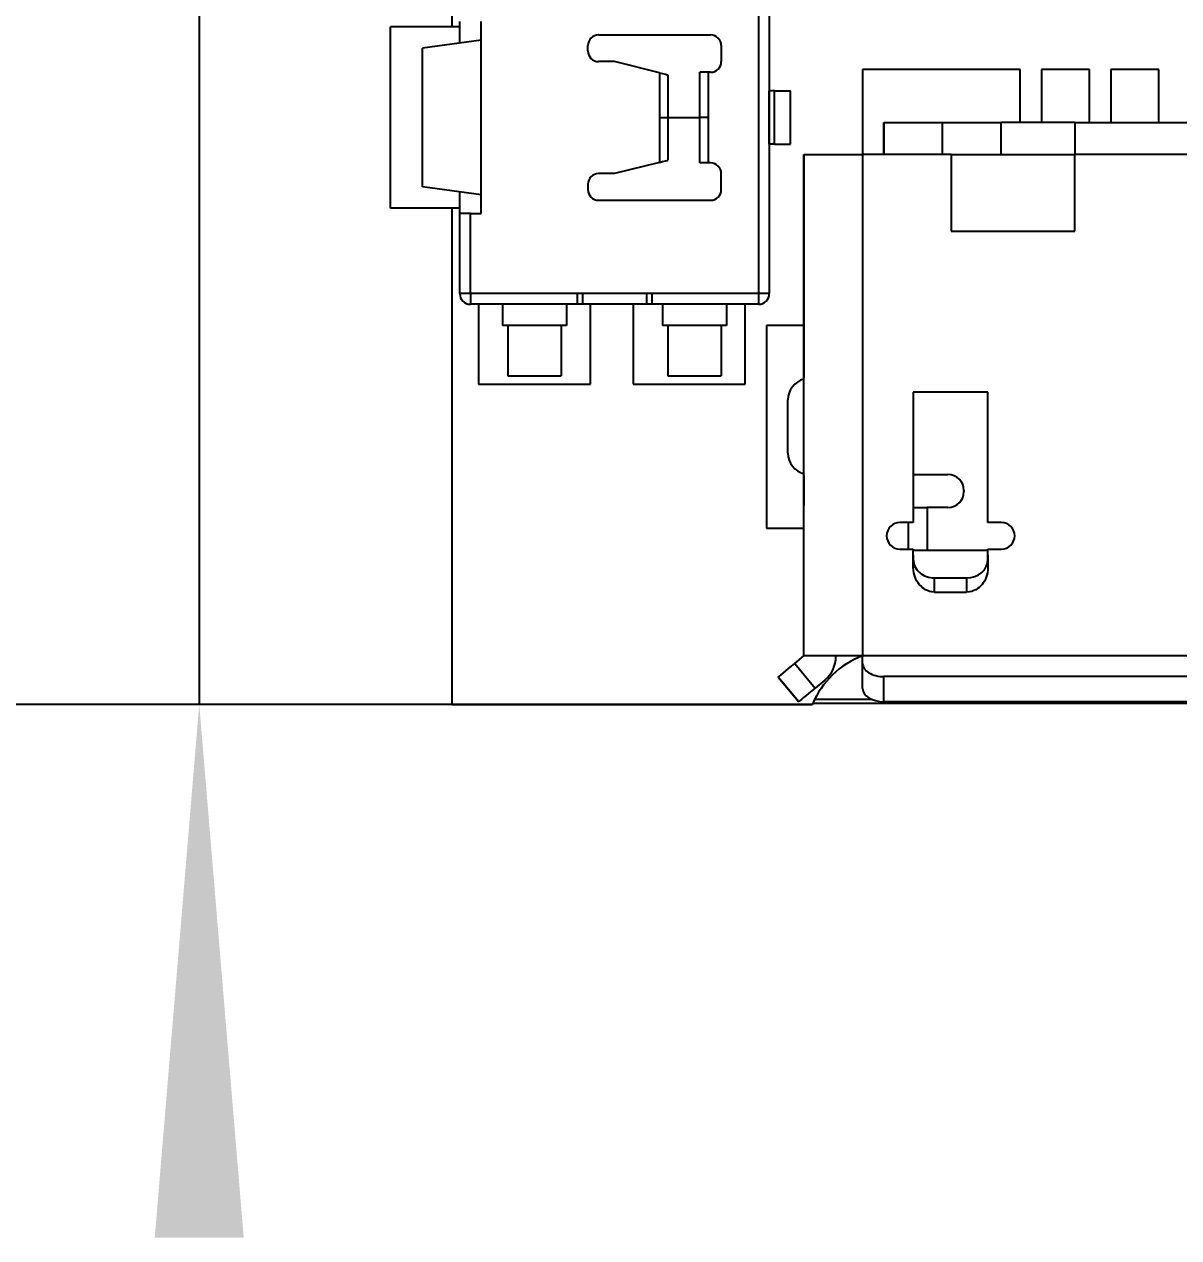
# Model space of a CAD drawing. Extents: x 97.2 to 170.2, y 87.9 to 131.3.
# Drawn here: x 108.06 to 118.88, y 90.44 to 101.81 of the extents above; entities that cross this region are included whole.
import ezdxf
from ezdxf.enums import TextEntityAlignment as Align

# ---------------------------------------------------------------- set-up
doc = ezdxf.new("R2010")
doc.units = 0
doc.layers.get('0').update_dxf_attribs({"linetype": 'CONTINUOUS'})
for name, color, linetype in [('Dimension002', 7, 'CONTINUOUS'), ('Dimension003', 7, 'CONTINUOUS'), ('ProjItem010', 7, 'CONTINUOUS')]:
    doc.layers.add(name, color=color, linetype=linetype)
doc.styles.get("Standard").update_dxf_attribs({"font": 'arial.ttf'})
doc.dimstyles.get("Standard").update_dxf_attribs({"dimscale": 0, "dimtxt": 2.5, "dimasz": 2.5, "dimexe": 1.25, "dimexo": 0.625, "dimtad": 1, "dimtxsty": 'STANDARD', "dimcen": 2.5, "dimazin": 3, "dimtfac": 1, "dimtmove": 0, "dimatfit": 3})

# ---------------------------------------------------------------- blocks, each defined once
blk = doc.blocks.new('*Dimension002')
at = {"color": 0}
for points in [[(109.283, 125.435), (110.117, 125.435), (109.7, 120.435)], [(109.283, 90.435), (110.117, 90.435), (109.7, 95.435)]]:
    blk.add_solid(points, dxfattribs=at)
at = {"layer": 'Dimension002'}
for p, q in [((112.067, 120.435), (109.7, 120.435)), ((109.7, 120.435), (109.7, 95.435)), ((112.067, 95.435), (109.7, 95.435))]:
    blk.add_line(p, q, dxfattribs=at)
blk.add_text('25.00', height=3.5, dxfattribs=at).set_placement((109.7, 107.935), align=Align.CENTER)
blk = doc.blocks.new('*Dimension003')
at = {"color": 0}
for points in [[(102.788, 123.935), (103.621, 123.935), (103.205, 118.935)], [(102.788, 90.435), (103.621, 90.435), (103.205, 95.435)]]:
    blk.add_solid(points, dxfattribs=at)
at = {"layer": 'Dimension003'}
for p, q in [((116.467, 118.935), (103.205, 118.935)), ((103.205, 95.435), (103.205, 118.935)), ((115.447, 95.435), (103.205, 95.435))]:
    blk.add_line(p, q, dxfattribs=at)
blk.add_text('23.50', height=3.5, dxfattribs=at).set_placement((103.205, 106.968), align=Align.CENTER)

msp = doc.modelspace()

# ---------------------------------------------------------------- linework, layer by layer
at = {"layer": 'ProjItem010'}
for p, q in [((112.067, 107.085), (112.067, 101.785)), ((114.942, 102.585), (114.942, 99.285)), ((114.942, 102.585), (114.942, 99.285)), ((115.042, 102.585), (115.042, 99.285)), ((115.042, 102.585), (115.042, 99.285)), ((112.142, 101.785), (112.142, 101.835)), ((112.142, 101.785), (112.142, 101.835)), ((112.342, 101.66), (112.342, 101.835)), ((112.342, 101.66), (112.342, 101.835)), ((112.142, 101.785), (111.492, 101.785)), ((111.492, 100.085), (111.492, 101.785)), ((112.142, 101.785), (111.492, 101.785)), ((111.492, 100.085), (111.492, 101.785)), ((112.142, 101.633), (112.142, 101.785)), ((112.142, 101.633), (112.142, 101.785)), ((113.442, 101.71), (114.392, 101.71)), ((113.442, 101.71), (114.392, 101.71)), ((114.392, 101.71), (114.492, 101.71)), ((114.392, 101.71), (114.492, 101.71)), ((112.342, 101.66), (111.792, 101.585)), ((112.342, 101.66), (111.792, 101.585)), ((111.792, 100.285), (111.792, 101.585)), ((111.792, 100.285), (111.792, 101.585)), ((112.342, 100.21), (112.342, 101.66)), ((112.342, 100.21), (112.342, 101.66)), ((113.342, 101.56), (113.342, 101.61)), ((113.342, 101.56), (113.342, 101.61)), ((114.592, 101.61), (114.592, 101.46)), ((114.592, 101.61), (114.592, 101.46)), ((113.592, 101.46), (113.442, 101.46)), ((113.592, 101.46), (113.442, 101.46)), ((114.012, 101.355), (113.592, 101.46)), ((114.012, 101.355), (113.592, 101.46)), ((114.012, 101.355), (114.012, 100.935)), ((114.012, 101.355), (114.012, 100.935)), ((114.392, 100.935), (114.392, 101.36)), ((114.392, 100.935), (114.392, 101.36)), ((114.492, 101.36), (114.472, 101.36)), ((114.492, 101.36), (114.472, 101.36)), ((114.472, 100.935), (114.472, 101.36)), ((114.472, 100.935), (114.472, 101.36)), ((117.392, 101.385), (115.917, 101.385)), ((115.917, 101.385), (115.917, 100.59)), ((117.392, 101.385), (115.917, 101.385)), ((115.917, 101.385), (115.917, 100.59)), ((117.392, 100.89), (117.392, 101.385)), ((117.392, 100.89), (117.392, 101.385)), ((117.592, 101.385), (117.592, 100.89)), ((118.042, 101.385), (117.592, 101.385)), ((117.592, 101.385), (117.592, 100.89)), ((118.042, 101.385), (117.592, 101.385)), ((118.042, 100.89), (118.042, 101.385)), ((118.042, 100.89), (118.042, 101.385)), ((118.242, 101.385), (118.242, 100.89)), ((118.692, 101.385), (118.242, 101.385)), ((118.242, 101.385), (118.242, 100.89)), ((118.692, 101.385), (118.242, 101.385)), ((118.692, 100.89), (118.692, 101.385)), ((118.692, 100.89), (118.692, 101.385)), ((114.092, 101.335), (114.092, 100.935)), ((114.092, 101.335), (114.092, 100.935)), ((115.042, 100.685), (115.042, 101.185)), ((115.092, 101.185), (115.042, 101.185)), ((115.042, 100.685), (115.042, 101.185)), ((115.092, 101.185), (115.042, 101.185)), ((115.092, 100.685), (115.092, 101.185)), ((115.092, 100.685), (115.092, 101.185)), ((115.242, 100.685), (115.242, 101.185)), ((115.242, 100.685), (115.242, 101.185)), ((114.012, 100.935), (114.012, 100.515)), ((114.012, 100.935), (114.012, 100.515)), ((114.092, 100.935), (114.092, 100.535)), ((114.092, 100.935), (114.092, 100.535)), ((114.092, 100.935), (114.392, 100.935)), ((114.092, 100.935), (114.392, 100.935)), ((114.392, 100.51), (114.392, 100.935)), ((114.392, 100.51), (114.392, 100.935)), ((114.472, 100.51), (114.472, 100.935)), ((114.472, 100.51), (114.472, 100.935)), ((116.117, 100.59), (116.117, 100.89)), ((116.117, 100.59), (116.117, 100.89)), ((116.667, 100.89), (117.214, 100.89)), ((116.667, 100.89), (117.214, 100.89)), ((116.667, 100.59), (116.667, 100.89)), ((116.667, 100.59), (116.667, 100.89)), ((117.214, 100.59), (117.214, 100.89)), ((117.907, 100.89), (117.214, 100.89)), ((117.214, 100.59), (117.214, 100.89)), ((117.907, 100.89), (117.214, 100.89)), ((117.907, 100.89), (120.327, 100.89)), ((117.907, 100.89), (120.327, 100.89)), ((115.092, 100.685), (115.042, 100.685)), ((115.092, 100.685), (115.042, 100.685)), ((115.367, 95.89), (115.367, 100.59)), ((115.367, 100.59), (115.367, 98.7816)), ((115.367, 95.89), (115.367, 100.59)), ((115.367, 100.59), (115.367, 98.7816)), ((116.747, 100.59), (115.917, 100.59)), ((116.747, 100.59), (115.917, 100.59)), ((115.917, 100.59), (115.917, 95.89)), ((115.917, 100.59), (115.917, 95.89)), ((116.747, 100.59), (117.907, 100.59)), ((116.747, 100.59), (116.747, 99.87)), ((116.747, 100.59), (117.907, 100.59)), ((116.747, 100.59), (116.747, 99.87)), ((117.907, 99.87), (117.907, 100.59)), ((117.907, 99.87), (117.907, 100.59)), ((120.327, 100.59), (117.907, 100.59)), ((120.327, 100.59), (117.907, 100.59)), ((114.012, 100.515), (113.592, 100.41)), ((114.012, 100.515), (113.592, 100.41)), ((114.492, 100.51), (114.472, 100.51)), ((114.492, 100.51), (114.472, 100.51)), ((113.592, 100.41), (113.442, 100.41)), ((113.592, 100.41), (113.442, 100.41)), ((114.592, 100.26), (114.592, 100.41)), ((114.592, 100.26), (114.592, 100.41)), ((112.342, 100.21), (111.792, 100.285)), ((112.342, 100.21), (111.792, 100.285)), ((112.142, 100.085), (112.142, 100.237)), ((112.142, 100.085), (112.142, 100.237)), ((113.342, 100.31), (113.342, 100.26)), ((113.342, 100.31), (113.342, 100.26)), ((112.342, 100.035), (112.342, 100.21)), ((112.342, 100.035), (112.342, 100.21)), ((113.442, 100.16), (114.392, 100.16)), ((113.442, 100.16), (114.392, 100.16)), ((114.392, 100.16), (114.492, 100.16)), ((114.392, 100.16), (114.492, 100.16)), ((112.142, 100.085), (111.492, 100.085)), ((112.142, 100.085), (111.492, 100.085)), ((112.067, 100.085), (112.067, 95.435)), ((112.142, 100.035), (112.142, 100.085)), ((112.142, 100.035), (112.142, 100.085)), ((112.142, 99.285), (112.142, 100.035)), ((112.142, 99.285), (112.142, 100.035)), ((112.242, 100.035), (112.342, 100.035)), ((112.242, 100.035), (112.342, 100.035)), ((112.242, 99.285), (112.242, 100.035)), ((112.242, 99.285), (112.242, 100.035)), ((116.747, 99.87), (117.907, 99.87)), ((116.747, 99.87), (117.907, 99.87)), ((113.242, 99.285), (112.242, 99.285)), ((113.242, 99.285), (112.242, 99.285)), ((113.292, 99.285), (113.242, 99.285)), ((113.292, 99.285), (113.242, 99.285)), ((113.892, 99.285), (113.292, 99.285)), ((113.892, 99.285), (113.292, 99.285)), ((113.942, 99.285), (113.892, 99.285)), ((113.942, 99.285), (113.892, 99.285)), ((114.942, 99.285), (113.942, 99.285)), ((114.942, 99.285), (113.942, 99.285)), ((113.242, 99.185), (112.242, 99.185)), ((113.242, 99.185), (112.242, 99.185)), ((112.317, 99.185), (112.317, 98.435)), ((112.317, 99.185), (112.317, 98.435)), ((112.542, 99.185), (112.542, 98.985)), ((112.542, 99.185), (112.542, 98.985)), ((113.142, 99.185), (113.142, 98.985)), ((113.142, 99.185), (113.142, 98.985)), ((113.292, 99.185), (113.242, 99.185)), ((113.292, 99.185), (113.242, 99.185)), ((113.892, 99.185), (113.292, 99.185)), ((113.892, 99.185), (113.292, 99.185)), ((113.367, 98.435), (113.367, 99.185)), ((113.367, 98.435), (113.367, 99.185)), ((113.767, 99.185), (113.767, 98.435)), ((113.767, 99.185), (113.767, 98.435)), ((113.942, 99.185), (113.892, 99.185)), ((113.942, 99.185), (113.892, 99.185)), ((114.942, 99.185), (113.942, 99.185)), ((114.942, 99.185), (113.942, 99.185)), ((114.042, 99.185), (114.042, 98.985)), ((114.042, 99.185), (114.042, 98.985)), ((114.642, 99.185), (114.642, 98.985)), ((114.642, 99.185), (114.642, 98.985)), ((114.817, 98.435), (114.817, 99.185)), ((114.817, 98.435), (114.817, 99.185)), ((112.592, 98.985), (112.542, 98.985)), ((112.592, 98.985), (112.542, 98.985)), ((112.592, 98.985), (112.592, 98.5136)), ((112.592, 98.985), (112.592, 98.5136)), ((113.092, 98.985), (112.592, 98.985)), ((113.092, 98.985), (112.592, 98.985)), ((113.142, 98.985), (113.092, 98.985)), ((113.092, 98.985), (113.092, 98.5136)), ((113.142, 98.985), (113.092, 98.985)), ((113.092, 98.985), (113.092, 98.5136)), ((114.092, 98.985), (114.042, 98.985)), ((114.092, 98.985), (114.042, 98.985)), ((114.092, 98.985), (114.092, 98.5136)), ((114.092, 98.985), (114.092, 98.5136)), ((114.592, 98.985), (114.092, 98.985)), ((114.592, 98.985), (114.092, 98.985)), ((114.642, 98.985), (114.592, 98.985)), ((114.592, 98.985), (114.592, 98.5136)), ((114.642, 98.985), (114.592, 98.985)), ((114.592, 98.985), (114.592, 98.5136)), ((115.367, 98.985), (115.017, 98.985)), ((115.017, 98.985), (115.017, 97.085)), ((115.367, 98.985), (115.017, 98.985)), ((115.017, 98.985), (115.017, 97.085)), ((112.592, 98.5136), (113.092, 98.5136)), ((112.592, 98.5136), (113.092, 98.5136)), ((114.092, 98.5136), (114.592, 98.5136)), ((114.092, 98.5136), (114.592, 98.5136)), ((112.317, 98.435), (113.367, 98.435)), ((112.317, 98.435), (113.367, 98.435)), ((113.767, 98.435), (114.817, 98.435)), ((113.767, 98.435), (114.817, 98.435)), ((115.217, 97.79), (115.217, 98.29)), ((115.217, 97.79), (115.217, 98.29)), ((117.092, 98.36), (116.392, 98.36)), ((116.392, 98.36), (116.392, 97.14)), ((117.092, 98.36), (116.392, 98.36)), ((116.392, 98.36), (116.392, 97.14)), ((117.092, 97.14), (117.092, 98.36)), ((117.092, 97.14), (117.092, 98.36)), ((116.392, 97.59), (116.717, 97.59)), ((116.392, 97.59), (116.717, 97.59)), ((116.867, 97.44), (116.867, 97.43)), ((116.867, 97.44), (116.867, 97.43)), ((115.367, 95.89), (115.367, 97.2984)), ((115.367, 95.89), (115.367, 97.2984)), ((116.717, 97.28), (116.521, 97.28)), ((116.717, 97.28), (116.521, 97.28)), ((116.521, 97.28), (116.521, 96.88)), ((116.521, 97.28), (116.521, 96.88)), ((115.017, 97.085), (115.367, 97.085)), ((115.017, 97.085), (115.367, 97.085)), ((116.392, 97.14), (116.267, 97.14)), ((116.392, 97.14), (116.267, 97.14)), ((116.344, 97.14), (116.344, 96.89)), ((116.344, 97.14), (116.344, 96.89)), ((117.217, 97.14), (117.092, 97.14)), ((117.217, 97.14), (117.092, 97.14)), ((116.267, 96.89), (116.392, 96.89)), ((116.267, 96.89), (116.392, 96.89)), ((116.392, 96.89), (116.392, 96.88)), ((116.392, 96.89), (116.392, 96.88)), ((116.392, 96.88), (117.092, 96.88)), ((116.392, 96.7934), (116.392, 96.88)), ((116.392, 96.88), (117.092, 96.88)), ((116.392, 96.7934), (116.392, 96.88)), ((116.392, 96.8338), (116.392, 96.7183)), ((116.392, 96.8338), (116.392, 96.7183)), ((117.092, 96.88), (117.092, 96.89)), ((117.092, 96.89), (117.217, 96.89)), ((117.092, 96.88), (117.092, 96.89)), ((117.092, 96.89), (117.217, 96.89)), ((117.092, 96.7934), (117.092, 96.88)), ((117.092, 96.7934), (117.092, 96.88)), ((117.092, 96.8338), (117.092, 96.7183)), ((117.092, 96.8338), (117.092, 96.7183)), ((116.392, 96.7183), (116.392, 96.7934)), ((116.392, 96.7183), (116.392, 96.7934)), ((117.092, 96.7934), (117.092, 96.7183)), ((117.092, 96.7934), (117.092, 96.7183)), ((116.592, 96.6202), (116.892, 96.6202)), ((116.592, 96.6202), (116.892, 96.6202)), ((116.592, 96.4874), (116.592, 96.6202)), ((116.592, 96.4874), (116.592, 96.6202)), ((116.892, 96.6202), (116.892, 96.4874)), ((116.892, 96.6202), (116.892, 96.4874)), ((116.592, 96.4874), (116.892, 96.4874)), ((116.592, 96.4874), (116.892, 96.4874)), ((115.281, 95.8186), (115.367, 95.89)), ((115.281, 95.8186), (115.367, 95.89)), ((115.281, 95.8186), (115.473, 95.5877)), ((115.281, 95.8186), (115.473, 95.5877)), ((115.667, 95.89), (115.667, 95.8853)), ((115.667, 95.89), (115.667, 95.8853)), ((115.917, 95.8192), (115.917, 95.89)), ((122.317, 95.89), (115.917, 95.89)), ((115.917, 95.8192), (115.917, 95.89)), ((122.317, 95.89), (115.917, 95.89)), ((115.917, 95.5848), (115.917, 95.8192)), ((115.917, 95.5848), (115.917, 95.8192)), ((115.127, 95.6909), (115.319, 95.46)), ((115.319, 95.46), (115.127, 95.6909)), ((115.127, 95.6909), (115.319, 95.46)), ((115.319, 95.46), (115.127, 95.6909)), ((122.117, 95.6945), (116.117, 95.6945)), ((122.117, 95.6945), (116.117, 95.6945)), ((116.117, 95.46), (116.117, 95.6945)), ((116.117, 95.46), (116.117, 95.6945)), ((115.562, 95.6621), (115.473, 95.5877)), ((115.562, 95.6621), (115.473, 95.5877)), ((115.451, 95.445), (122.813, 95.445)), ((115.451, 95.445), (122.813, 95.445)), ((116.008, 95.4804), (115.468, 95.4804)), ((116.008, 95.4804), (115.468, 95.4804)), ((122.117, 95.46), (116.117, 95.46)), ((122.117, 95.46), (116.117, 95.46)), ((112.067, 95.435), (115.447, 95.435))]:
    msp.add_line(p, q, dxfattribs=at)
for centre, radius, start, end in [((113.442, 101.61), 0.1, 90, 180), ((113.442, 101.61), 0.1, 90, 180), ((114.492, 101.61), 0.1, 0, 90), ((114.492, 101.61), 0.1, 0, 90), ((113.442, 101.56), 0.1, 180, -90), ((113.442, 101.56), 0.1, 180, -90), ((114.492, 101.46), 0.1, -90, 0), ((114.492, 101.46), 0.1, -90, 0), ((114.492, 100.41), 0.1, 0, 90), ((114.492, 100.41), 0.1, 0, 90), ((113.442, 100.31), 0.1, 90, 180), ((113.442, 100.31), 0.1, 90, 180), ((113.442, 100.26), 0.1, 180, -90), ((113.442, 100.26), 0.1, 180, -90), ((114.492, 100.26), 0.1, -90, 0), ((114.492, 100.26), 0.1, -90, 0), ((112.242, 99.285), 0.1, 180, -90), ((112.242, 99.285), 0.1, 180, -90), ((114.942, 99.285), 0.1, -90, 0), ((114.942, 99.285), 0.1, -90, 0), ((115.417, 98.29), 0.2, 104.478, 180), ((115.417, 98.29), 0.2, 104.478, 180), ((115.417, 97.79), 0.2, 180, -104.478), ((115.417, 97.79), 0.2, 180, -104.478), ((116.717, 97.44), 0.15, 0, 90), ((116.717, 97.44), 0.15, 0, 90), ((116.717, 97.43), 0.15, -90, 0), ((116.717, 97.43), 0.15, -90, 0), ((116.267, 97.015), 0.125, 90, -90), ((116.267, 97.015), 0.125, 90, -90), ((117.217, 97.015), 0.125, -90, 90), ((117.217, 97.015), 0.125, -90, 90), ((116.205, 95.1221), 0.8201, 110.561, 157.569), ((115.377, 95.8853), 0.29, -50.3192, 0), ((115.377, 95.8853), 0.29, -50.3192, 0)]:
    msp.add_arc(centre, radius, start, end, dxfattribs=at)
for centre, major_axis, ratio, start_param, end_param in [((116.592, 96.7934), (0.2, 0), 0.866025, 3.14159, 4.71239), ((116.592, 96.7934), (0.2, 0), 0.866025, 3.14159, 4.71239), ((116.892, 96.7934), (0.2, 0), 0.866025, 4.71239, 0), ((116.892, 96.7934), (0.2, 0), 0.866025, 4.71239, 0), ((116.117, 95.8192), (0.2, 0), 0.623744, 3.14159, 4.71239), ((116.117, 95.8192), (0.2, 0), 0.623744, 3.14159, 4.71239), ((116.117, 95.5848), (-0.2, 0), 0.623744, 0, -4.71239), ((116.117, 95.5848), (-0.2, 0), 0.623744, 0, -4.71239), ((116.817, 95.5848), (-0.2, 0), 0.623744, 1.57079, 1.5708), ((116.817, 95.5848), (-0.2, 0), 0.623744, 1.57079, 1.5708)]:
    msp.add_ellipse(centre, major_axis=major_axis, ratio=ratio, start_param=start_param, end_param=end_param, dxfattribs=at)
for points, degree in [([(114.012, 101.355), (114.055, 101.344), (114.093, 101.335), (114.092, 101.335)], 3), ([(114.012, 101.355), (114.055, 101.344), (114.093, 101.335), (114.092, 101.335)], 3), ([(114.472, 101.36), (114.429, 101.36), (114.391, 101.36), (114.392, 101.36)], 3), ([(114.472, 101.36), (114.429, 101.36), (114.391, 101.36), (114.392, 101.36)], 3), ([(115.092, 101.185), (115.172, 101.185), (115.244, 101.185), (115.242, 101.185)], 3), ([(115.092, 101.185), (115.172, 101.185), (115.244, 101.185), (115.242, 101.185)], 3), ([(114.012, 100.935), (114.055, 100.935), (114.093, 100.935), (114.092, 100.935)], 3), ([(114.012, 100.935), (114.055, 100.935), (114.093, 100.935), (114.092, 100.935)], 3), ([(114.472, 100.935), (114.429, 100.935), (114.391, 100.935), (114.392, 100.935)], 3), ([(114.472, 100.935), (114.429, 100.935), (114.391, 100.935), (114.392, 100.935)], 3), ([(115.092, 100.685), (115.172, 100.685), (115.244, 100.685), (115.242, 100.685)], 3), ([(115.092, 100.685), (115.172, 100.685), (115.244, 100.685), (115.242, 100.685)], 3), ([(114.012, 100.515), (114.055, 100.526), (114.093, 100.535), (114.092, 100.535)], 3), ([(114.012, 100.515), (114.055, 100.526), (114.093, 100.535), (114.092, 100.535)], 3), ([(114.472, 100.51), (114.429, 100.51), (114.391, 100.51), (114.392, 100.51)], 3), ([(114.472, 100.51), (114.429, 100.51), (114.391, 100.51), (114.392, 100.51)], 3), ([(112.242, 100.035), (112.189, 100.035), (112.141, 100.035), (112.142, 100.035)], 3), ([(112.242, 100.035), (112.189, 100.035), (112.141, 100.035), (112.142, 100.035)], 3), ([(112.242, 99.285), (112.189, 99.285), (112.141, 99.285), (112.142, 99.285)], 3), ([(112.242, 99.285), (112.189, 99.285), (112.141, 99.285), (112.142, 99.285)], 3), ([(112.242, 99.285), (112.242, 99.2316), (112.242, 99.1839), (112.242, 99.185)], 3), ([(112.242, 99.285), (112.242, 99.2316), (112.242, 99.1839), (112.242, 99.185)], 3), ([(113.242, 99.285), (113.242, 99.2316), (113.242, 99.1839), (113.242, 99.185)], 3), ([(113.242, 99.285), (113.242, 99.2316), (113.242, 99.1839), (113.242, 99.185)], 3), ([(113.292, 99.285), (113.292, 99.2316), (113.292, 99.1839), (113.292, 99.185)], 3), ([(113.292, 99.285), (113.292, 99.2316), (113.292, 99.1839), (113.292, 99.185)], 3), ([(113.892, 99.285), (113.892, 99.2316), (113.892, 99.1839), (113.892, 99.185)], 3), ([(113.892, 99.285), (113.892, 99.2316), (113.892, 99.1839), (113.892, 99.185)], 3), ([(113.942, 99.285), (113.942, 99.2316), (113.942, 99.1839), (113.942, 99.185)], 3), ([(113.942, 99.285), (113.942, 99.2316), (113.942, 99.1839), (113.942, 99.185)], 3), ([(115.042, 99.285), (115.043, 99.285), (114.996, 99.285), (114.942, 99.285)], 3), ([(114.942, 99.285), (114.942, 99.2316), (114.942, 99.1839), (114.942, 99.185)], 3), ([(115.042, 99.285), (115.043, 99.285), (114.996, 99.285), (114.942, 99.285)], 3), ([(114.942, 99.285), (114.942, 99.2316), (114.942, 99.1839), (114.942, 99.185)], 3), ([(115.367, 98.7816), (115.367, 98.7404), (115.367, 98.6228), (115.367, 98.5)], 3), ([(115.367, 98.7816), (115.367, 98.7404), (115.367, 98.6228), (115.367, 98.5)], 3), ([(115.367, 97.58), (115.367, 97.4572), (115.367, 97.3397), (115.367, 97.2984)], 3), ([(115.367, 97.58), (115.367, 97.4572), (115.367, 97.3397), (115.367, 97.2984)], 3), ([(116.392, 97.28), (116.452, 97.28), (116.521, 97.28)], 2), ([(116.392, 97.28), (116.452, 97.28), (116.521, 97.28)], 2), ([(115.127, 95.6909), (115.126, 95.6895), (115.199, 95.7503), (115.281, 95.8186)], 3), ([(115.127, 95.6909), (115.126, 95.6895), (115.199, 95.7503), (115.281, 95.8186)], 3), ([(115.473, 95.5877), (115.39, 95.5194), (115.317, 95.4586), (115.319, 95.46)], 3), ([(115.473, 95.5877), (115.39, 95.5194), (115.317, 95.4586), (115.319, 95.46)], 3)]:
    msp.add_open_spline(points, degree=degree, dxfattribs=at)
for points, knots in [([(116.117, 100.89), (116.117, 100.888), (116.117, 100.859), (116.117, 100.802), (116.117, 100.746), (116.117, 100.669), (116.117, 100.59)], [0, 0, 0, 0, 0.785398, 0.785398, 0.785398, 1.5708, 1.5708, 1.5708, 1.5708]), ([(116.117, 100.89), (116.118, 100.89), (116.177, 100.89), (116.278, 100.89), (116.381, 100.89), (116.523, 100.89), (116.667, 100.89)], [0, 0, 0, 0, 0.785398, 0.785398, 0.785398, 1.5708, 1.5708, 1.5708, 1.5708]), ([(116.117, 100.89), (116.117, 100.888), (116.117, 100.859), (116.117, 100.802), (116.117, 100.746), (116.117, 100.669), (116.117, 100.59)], [0, 0, 0, 0, 0.785398, 0.785398, 0.785398, 1.5708, 1.5708, 1.5708, 1.5708]), ([(116.117, 100.89), (116.118, 100.89), (116.177, 100.89), (116.278, 100.89), (116.381, 100.89), (116.523, 100.89), (116.667, 100.89)], [0, 0, 0, 0, 0.785398, 0.785398, 0.785398, 1.5708, 1.5708, 1.5708, 1.5708]), ([(117.907, 100.89), (117.907, 100.888), (117.907, 100.859), (117.907, 100.802), (117.907, 100.746), (117.907, 100.669), (117.907, 100.59)], [0, 0, 0, 0, 0.785398, 0.785398, 0.785398, 1.5708, 1.5708, 1.5708, 1.5708]), ([(117.907, 100.89), (117.907, 100.888), (117.907, 100.859), (117.907, 100.802), (117.907, 100.746), (117.907, 100.669), (117.907, 100.59)], [0, 0, 0, 0, 0.785398, 0.785398, 0.785398, 1.5708, 1.5708, 1.5708, 1.5708]), ([(115.367, 100.59), (115.368, 100.59), (115.427, 100.59), (115.528, 100.59), (115.631, 100.59), (115.773, 100.59), (115.917, 100.59)], [0, 0, 0, 0, 0.785398, 0.785398, 0.785398, 1.5708, 1.5708, 1.5708, 1.5708]), ([(115.367, 100.59), (115.368, 100.59), (115.427, 100.59), (115.528, 100.59), (115.631, 100.59), (115.773, 100.59), (115.917, 100.59)], [0, 0, 0, 0, 0.785398, 0.785398, 0.785398, 1.5708, 1.5708, 1.5708, 1.5708]), ([(116.592, 96.4874), (116.522, 96.4889), (116.482, 96.5208), (116.448, 96.5585), (116.416, 96.5985), (116.393, 96.6473), (116.392, 96.7183)], [0, 0, 0, 0, 0.5, 0.5, 0.5, 1, 1, 1, 1]), ([(116.592, 96.4874), (116.522, 96.4889), (116.482, 96.5208), (116.448, 96.5585), (116.416, 96.5985), (116.393, 96.6473), (116.392, 96.7183)], [0, 0, 0, 0, 0.5, 0.5, 0.5, 1, 1, 1, 1]), ([(117.092, 96.7183), (117.091, 96.6473), (117.068, 96.5985), (117.037, 96.5585), (117.003, 96.5208), (116.963, 96.4889), (116.892, 96.4874)], [0, 0, 0, 0, 0.5, 0.5, 0.5, 1, 1, 1, 1]), ([(117.092, 96.7183), (117.091, 96.6473), (117.068, 96.5985), (117.037, 96.5585), (117.003, 96.5208), (116.963, 96.4889), (116.892, 96.4874)], [0, 0, 0, 0, 0.5, 0.5, 0.5, 1, 1, 1, 1]), ([(115.917, 95.89), (115.773, 95.89), (115.631, 95.89), (115.528, 95.89), (115.427, 95.89), (115.368, 95.89), (115.367, 95.89)], [0, 0, 0, 0, 0.785398, 0.785398, 0.785398, 1.5708, 1.5708, 1.5708, 1.5708]), ([(115.917, 95.89), (115.773, 95.89), (115.631, 95.89), (115.528, 95.89), (115.427, 95.89), (115.368, 95.89), (115.367, 95.89)], [0, 0, 0, 0, 0.785398, 0.785398, 0.785398, 1.5708, 1.5708, 1.5708, 1.5708])]:
    msp.add_open_spline(points, degree=3, knots=knots, dxfattribs=at)

# ---------------------------------------------------------------- dimensions: what is measured, and where the dimension line sits
at = {"layer": 'Dimension002'}
dim = msp.add_linear_dim(base=(109.7, 107.935), p1=(112.067, 120.435), p2=(112.067, 95.435), angle=90, text='25.00', dimstyle='STANDARD', dxfattribs=at)
dim.commit()
dim.dimension.update_dxf_attribs({"geometry": '*Dimension002', "text_midpoint": (104.7, 107.935)})
at = {"layer": 'Dimension003'}
dim = msp.add_linear_dim(base=(103.205, 106.968), p1=(115.447, 95.435), p2=(116.467, 118.935), angle=90, text='23.50', dimstyle='STANDARD', dxfattribs=at)
dim.commit()
dim.dimension.update_dxf_attribs({"geometry": '*Dimension003', "text_midpoint": (108.2, 107.185)})

doc.saveas('drawing.dxf')
